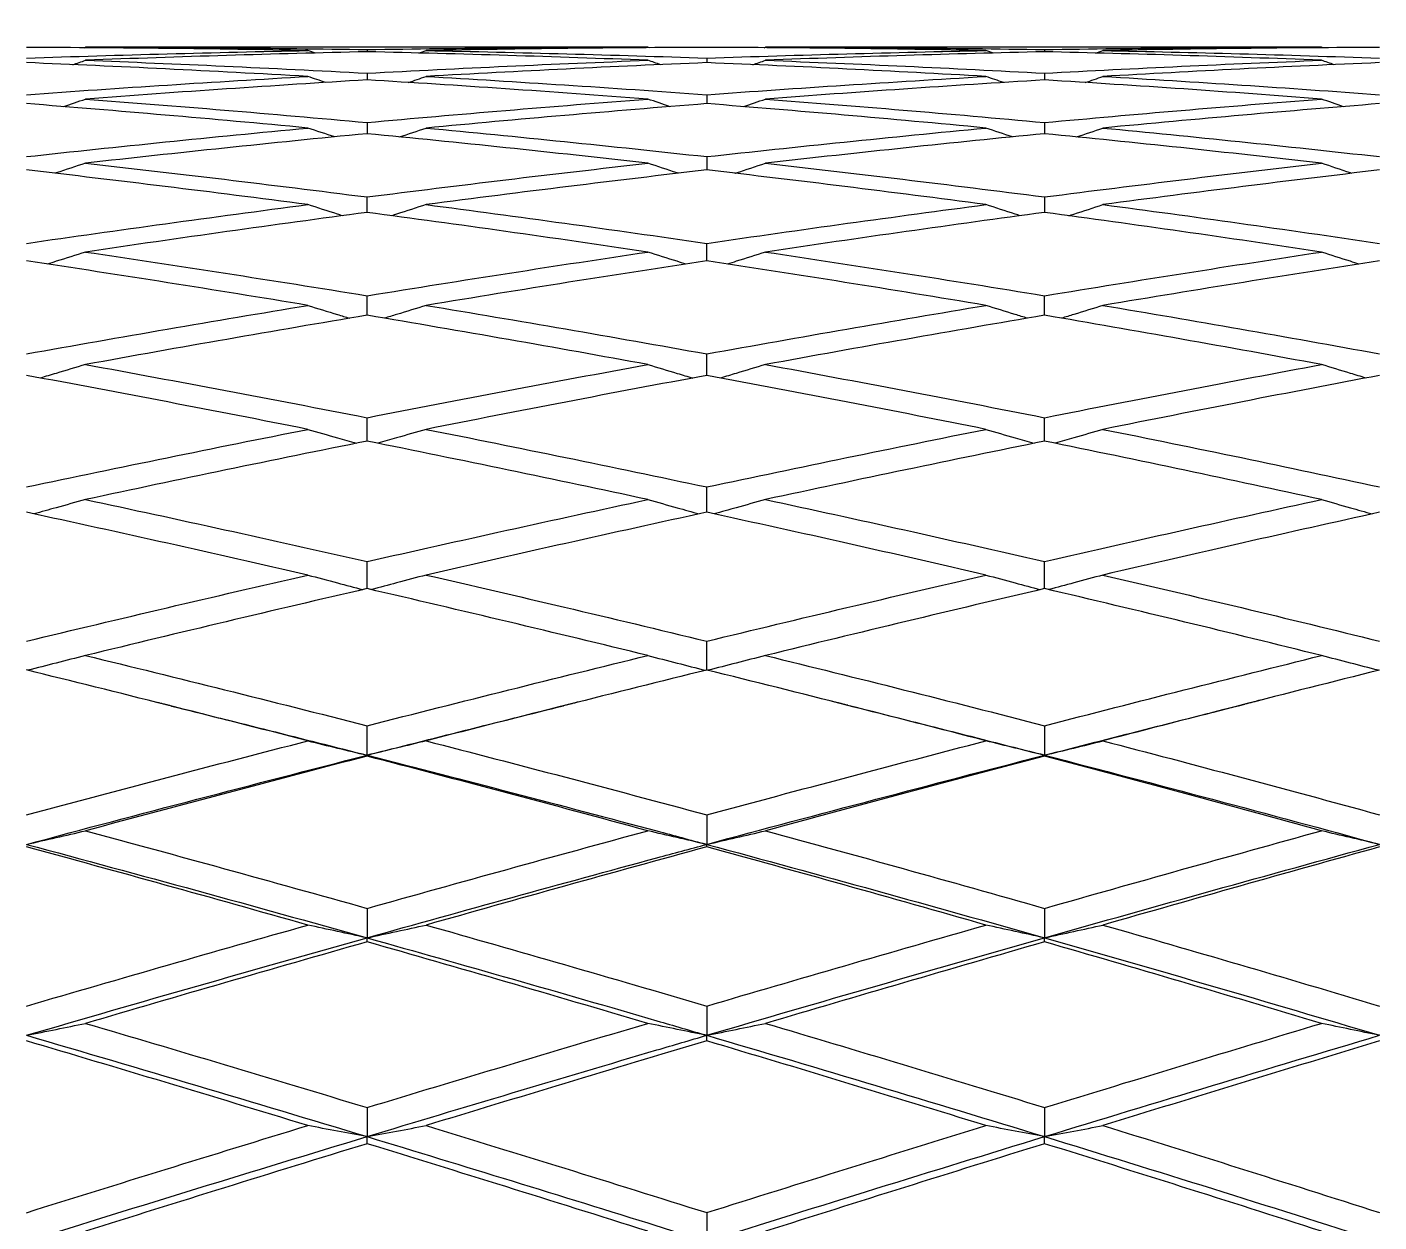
# Model space of a CAD drawing. Extents: x 6453 to 7582, y 0 to 827.
# Drawn here: x 6636.24 to 6646.22, y 671.11 to 679.95 of the extents above; entities that cross this region are included whole.
import ezdxf

# ---------------------------------------------------------------- set-up
doc = ezdxf.new("R2010")
doc.units = 0
doc.header["$LTSCALE"] = 30
doc.header["$MEASUREMENT"] = 0
doc.header["$PDMODE"] = 3
doc.header["$PDSIZE"] = -10
doc.layers.get('0').update_dxf_attribs({"linetype": 'CONTINUOUS'})
doc.layers.get('DEFPOINTS').update_dxf_attribs({"linetype": 'CONTINUOUS'})
doc.layers.add('1', color=7, linetype='CONTINUOUS')
doc.styles.add('Daelim Dimension', font='')
doc.styles.get('Daelim Dimension').set_extended_font_data('나눔고딕')
doc.dimstyles.new('DEFAULT', dxfattribs={"dimscale": 2, "dimtxt": 2, "dimasz": 2, "dimexe": 0, "dimexo": 2, "dimgap": 1, "dimtad": 1, "dimdec": 1, "dimzin": 9, "dimdsep": 46, "dimtxsty": 'Daelim Dimension', "dimcen": 0.5, "dimclrd": 252, "dimclre": 252, "dimclrt": 3, "dimadec": 1, "dimazin": 0, "dimtfac": 1, "dimtdec": 1, "dimtix": 1, "dimtmove": 0, "dimatfit": 3, "dimfxl": 1, "dimtolj": 1, "dimtzin": 1, "dimlwd": 9, "dimlwe": 9, "dimarcsym": 0})

# ---------------------------------------------------------------- blocks, each defined once
blk = doc.blocks.new('*D59')
at = {"color": 5, "lineweight": 9, "ltscale": 0.5, "transparency": 16777216}
for p, q in [((6568.3183, 770.7556), (6545.6837, 770.7556)), ((6547.6837, 555.9009), (6547.6837, 766.7556)), ((6751.1858, 551.9009), (6545.6837, 551.9009))]:
    blk.add_line(p, q, dxfattribs=at)
at = {"color": 5, "ltscale": 0.5, "transparency": 16777216}
for points in [[(6547.017, 766.7556), (6548.3504, 766.7556), (6547.6837, 770.7556)], [(6547.017, 555.9009), (6548.3504, 555.9009), (6547.6837, 551.9009)]]:
    blk.add_solid(points, dxfattribs=at)
at = {"layer": 'DEFPOINTS', "color": 0, "ltscale": 0.5, "transparency": 16777216}
for p in [(6547.6837, 770.7556), (6572.3183, 770.7556), (6755.1858, 551.9009)]:
    blk.add_point(p, dxfattribs=at)
at = {"color": 7, "ltscale": 0.5, "transparency": 16777216, "insert": (6540.2402, 655.0012), "char_height": 10, "attachment_point": 5, "rotation": 90, "style": 'Daelim Dimension'}
blk.add_mtext('\\A1;219', dxfattribs=at)

msp = doc.modelspace()

# ---------------------------------------------------------------- linework, layer by layer
at = {"layer": '1', "color": 7, "linetype": 'Continuous', "lineweight": 18}
for p, q in [((6640.8216, 679.7955), (6636.6678, 679.7955)), ((6645.7984, 679.7955), (6641.6913, 679.7955))]:
    msp.add_line(p, q, dxfattribs=at)
for points, degree in [([(6638.3106, 679.7715), (6637.9652, 679.7781), (6637.2731, 679.7886), (6636.5786, 679.7936), (6636.2308, 679.7948)], 3), ([(6636.6573, 679.7919), (6636.6608, 679.7931), (6636.6643, 679.7943), (6636.6678, 679.7955)], 3), ([(6636.6678, 679.7955), (6637.0157, 679.7955), (6637.7101, 679.7928), (6638.4019, 679.7846), (6638.7471, 679.7791)], 3), ([(6638.7471, 679.7791), (6639.1007, 679.7847), (6639.7999, 679.7929), (6640.4837, 679.7955), (6640.8216, 679.7955)], 3), ([(6638.7471, 679.7791), (6638.7471, 679.7736), (6638.7471, 679.768), (6638.7471, 679.7625)], 3), ([(6641.2566, 679.7948), (6640.9176, 679.7937), (6640.233, 679.7887), (6639.5355, 679.7782), (6639.1835, 679.7715)], 3), ([(6640.8331, 679.7915), (6640.8293, 679.7928), (6640.8254, 679.7942), (6640.8216, 679.7955)], 3), ([(6643.3198, 679.7715), (6642.9681, 679.7783), (6642.2726, 679.7888), (6641.5927, 679.7937), (6641.2566, 679.7948)], 3), ([(6641.6809, 679.7919), (6641.6843, 679.7931), (6641.6878, 679.7943), (6641.6913, 679.7955)], 3), ([(6641.6913, 679.7955), (6642.0273, 679.7955), (6642.7068, 679.7929), (6643.4013, 679.7847), (6643.7523, 679.7791)], 3), ([(6643.7523, 679.7791), (6644.099, 679.7847), (6644.7867, 679.7928), (6645.4631, 679.7955), (6645.7984, 679.7955)], 3), ([(6643.7523, 679.7791), (6643.7523, 679.7736), (6643.7523, 679.768), (6643.7523, 679.7625)], 3), ([(6646.2273, 679.7948), (6645.8925, 679.7936), (6645.2172, 679.7887), (6644.5305, 679.7782), (6644.1843, 679.7715)], 3), ([(6645.8098, 679.7915), (6645.806, 679.7928), (6645.8022, 679.7942), (6645.7984, 679.7955)], 3), ([(6636.2308, 679.7156), (6636.5778, 679.7276), (6637.2715, 679.749), (6637.9643, 679.7649), (6638.3106, 679.7715)], 3), ([(6638.3106, 679.5801), (6637.9554, 679.6003), (6637.2535, 679.6374), (6636.5688, 679.6683), (6636.2308, 679.6823)], 3), ([(6636.5728, 679.6669), (6636.6045, 679.6778), (6636.6362, 679.6887), (6636.6678, 679.6996)], 3), ([(6638.7471, 679.7625), (6638.4023, 679.7548), (6637.7109, 679.7366), (6637.0161, 679.7129), (6636.6678, 679.6996)], 3), ([(6636.6678, 679.6996), (6637.0055, 679.6868), (6637.6898, 679.6582), (6638.3918, 679.6233), (6638.7471, 679.6042)], 3), ([(6638.3663, 679.7522), (6638.3477, 679.7587), (6638.3291, 679.7651), (6638.3106, 679.7715)], 3), ([(6640.8216, 679.6996), (6640.4778, 679.7128), (6639.7882, 679.7364), (6639.0948, 679.7547), (6638.7471, 679.7625)], 3), ([(6638.7471, 679.6042), (6639.0915, 679.6227), (6639.7816, 679.6572), (6640.4745, 679.6864), (6640.8216, 679.6996)], 3), ([(6639.1288, 679.7525), (6639.147, 679.7589), (6639.1653, 679.7652), (6639.1835, 679.7715)], 3), ([(6639.1835, 679.7715), (6639.5309, 679.7649), (6640.2238, 679.7489), (6640.913, 679.7276), (6641.2566, 679.7156)], 3), ([(6641.2566, 679.6823), (6640.9102, 679.6679), (6640.2183, 679.6364), (6639.5281, 679.5997), (6639.1835, 679.5801)], 3), ([(6640.9171, 679.6666), (6640.8852, 679.6776), (6640.8534, 679.6886), (6640.8216, 679.6996)], 3), ([(6641.2566, 679.7156), (6641.6025, 679.7276), (6642.2923, 679.749), (6642.978, 679.7649), (6643.3198, 679.7715)], 3), ([(6641.2566, 679.7156), (6641.2566, 679.7045), (6641.2566, 679.6934), (6641.2566, 679.6823)], 3), ([(6643.3198, 679.5801), (6642.9786, 679.5997), (6642.2936, 679.6364), (6641.6031, 679.6679), (6641.2566, 679.6823)], 3), ([(6641.5967, 679.6669), (6641.6282, 679.6778), (6641.6598, 679.6887), (6641.6913, 679.6996)], 3), ([(6643.7523, 679.7625), (6643.4115, 679.7548), (6642.7271, 679.7366), (6642.0374, 679.7129), (6641.6913, 679.6996)], 3), ([(6641.6913, 679.6996), (6642.0373, 679.6864), (6642.7269, 679.6572), (6643.4113, 679.6228), (6643.7523, 679.6043)], 3), ([(6643.375, 679.7522), (6643.3566, 679.7586), (6643.3382, 679.7651), (6643.3198, 679.7715)], 3), ([(6645.7984, 679.6996), (6645.4504, 679.7132), (6644.7614, 679.737), (6644.0863, 679.7549), (6643.7523, 679.7625)], 3), ([(6643.7523, 679.6043), (6644.0864, 679.6224), (6644.7616, 679.6566), (6645.4505, 679.6861), (6645.7984, 679.6996)], 3), ([(6644.1301, 679.7525), (6644.1482, 679.7589), (6644.1662, 679.7652), (6644.1843, 679.7715)], 3), ([(6644.1843, 679.7715), (6644.5181, 679.7651), (6645.1925, 679.7494), (6645.8802, 679.7279), (6646.2273, 679.7156)], 3), ([(6646.2273, 679.6822), (6645.8801, 679.6676), (6645.1923, 679.6357), (6644.518, 679.5993), (6644.1843, 679.5801)], 3), ([(6645.8927, 679.6666), (6645.8612, 679.6776), (6645.8298, 679.6886), (6645.7984, 679.6996)], 3), ([(6636.2308, 679.4455), (6636.5792, 679.4707), (6637.2742, 679.5183), (6637.9657, 679.5604), (6638.3106, 679.5801)], 3), ([(6638.443, 679.5348), (6638.3988, 679.5498), (6638.3546, 679.5649), (6638.3106, 679.5801)], 3), ([(6638.7471, 679.6042), (6638.7471, 679.5876), (6638.7471, 679.5711), (6638.7471, 679.5545)], 3), ([(6639.0518, 679.535), (6639.0958, 679.55), (6639.1397, 679.565), (6639.1835, 679.5801)], 3), ([(6639.1835, 679.5801), (6639.5197, 679.5609), (6640.2014, 679.5194), (6640.9017, 679.4713), (6641.2566, 679.4455)], 3), ([(6641.2566, 679.4455), (6641.5932, 679.47), (6642.2736, 679.5171), (6642.9686, 679.5598), (6643.3198, 679.5801)], 3), ([(6643.4511, 679.5347), (6643.4073, 679.5498), (6643.3635, 679.5649), (6643.3198, 679.5801)], 3), ([(6643.7523, 679.6043), (6643.7523, 679.5877), (6643.7523, 679.571), (6643.7523, 679.5544)], 3), ([(6644.0537, 679.5349), (6644.0973, 679.5499), (6644.1409, 679.565), (6644.1843, 679.5801)], 3), ([(6644.1843, 679.5801), (6644.5282, 679.5602), (6645.2126, 679.5179), (6645.8902, 679.4705), (6646.2273, 679.4455)], 3), ([(6638.7471, 679.5545), (6638.4023, 679.5337), (6637.7109, 679.4893), (6637.0161, 679.4394), (6636.6678, 679.4131)], 3), ([(6640.8216, 679.4131), (6640.4659, 679.4401), (6639.7644, 679.4906), (6639.0829, 679.5342), (6638.7471, 679.5545)], 3), ([(6643.7523, 679.5544), (6643.4015, 679.533), (6642.7073, 679.488), (6642.0275, 679.4387), (6641.6913, 679.4131)], 3), ([(6645.7984, 679.4131), (6645.4611, 679.4391), (6644.7827, 679.4888), (6644.097, 679.5334), (6643.7523, 679.5544)], 3), ([(6638.3106, 679.1992), (6637.954, 679.2328), (6637.2508, 679.2963), (6636.5675, 679.3527), (6636.2308, 679.3793)], 3), ([(6636.5019, 679.357), (6636.5573, 679.3757), (6636.6126, 679.3944), (6636.6678, 679.4131)], 3), ([(6636.6678, 679.4131), (6637.0053, 679.3875), (6637.6894, 679.3332), (6638.3916, 679.2721), (6638.7471, 679.2397)], 3), ([(6638.7471, 679.2397), (6639.0845, 679.2704), (6639.7675, 679.3302), (6640.4675, 679.3862), (6640.8216, 679.4131)], 3), ([(6641.2566, 679.3793), (6640.9027, 679.3512), (6640.2033, 679.293), (6639.5206, 679.231), (6639.1835, 679.1992)], 3), ([(6640.9875, 679.3568), (6640.932, 679.3755), (6640.8768, 679.3943), (6640.8216, 679.4131)], 3), ([(6641.2566, 679.4455), (6641.2566, 679.4234), (6641.2566, 679.4014), (6641.2566, 679.3793)], 3), ([(6643.3198, 679.1992), (6642.965, 679.233), (6642.2664, 679.2966), (6641.5896, 679.3529), (6641.2566, 679.3793)], 3), ([(6641.5261, 679.357), (6641.5813, 679.3756), (6641.6363, 679.3943), (6641.6913, 679.4131)], 3), ([(6641.6913, 679.4131), (6642.0251, 679.3877), (6642.7026, 679.3335), (6643.3992, 679.2723), (6643.7523, 679.2397)], 3), ([(6643.7523, 679.2397), (6644.0844, 679.2703), (6644.7575, 679.33), (6645.4485, 679.3861), (6645.7984, 679.4131)], 3), ([(6646.2273, 679.3792), (6645.8943, 679.3524), (6645.2209, 679.2956), (6644.5323, 679.2324), (6644.1843, 679.1992)], 3), ([(6645.9621, 679.3567), (6645.9074, 679.3755), (6645.8528, 679.3943), (6645.7984, 679.4131)], 3), ([(6636.2308, 678.9875), (6636.5684, 679.0244), (6637.2527, 679.0967), (6637.955, 679.1657), (6638.3106, 679.1992)], 3), ([(6638.5086, 679.1331), (6638.4424, 679.1551), (6638.3764, 679.1771), (6638.3106, 679.1992)], 3), ([(6638.7471, 679.2397), (6638.7471, 679.2122), (6638.7471, 679.1848), (6638.7471, 679.1573)], 3), ([(6638.986, 679.1332), (6639.052, 679.1552), (6639.1179, 679.1772), (6639.1835, 679.1992)], 3), ([(6639.1835, 679.1992), (6639.5193, 679.1675), (6640.2006, 679.1007), (6640.9014, 679.0265), (6641.2566, 678.9875)], 3), ([(6641.2566, 678.9875), (6641.5904, 679.0242), (6642.2681, 679.0963), (6642.9659, 679.1655), (6643.3198, 679.1992)], 3), ([(6643.5161, 679.133), (6643.4505, 679.155), (6643.385, 679.1771), (6643.3198, 679.1992)], 3), ([(6643.7523, 679.2397), (6643.7523, 679.2123), (6643.7523, 679.1848), (6643.7523, 679.1573)], 3), ([(6643.9886, 679.1331), (6644.054, 679.1551), (6644.1193, 679.1771), (6644.1843, 679.1992)], 3), ([(6644.1843, 679.1992), (6644.5154, 679.1676), (6645.187, 679.1009), (6645.8774, 679.0267), (6646.2273, 678.9876)], 3), ([(6638.7471, 679.1573), (6638.3917, 679.1227), (6637.6898, 679.0515), (6637.0055, 678.977), (6636.6678, 678.939)], 3), ([(6640.8216, 678.939), (6640.4673, 678.979), (6639.7672, 679.0553), (6639.0843, 679.1245), (6638.7471, 679.1573)], 3), ([(6643.7523, 679.1573), (6643.4142, 679.124), (6642.7327, 679.0543), (6642.0402, 678.9785), (6641.6913, 678.939)], 3), ([(6645.7984, 678.939), (6645.4464, 678.9794), (6644.7534, 679.056), (6644.0823, 679.1247), (6643.7523, 679.1573)], 3), ([(6638.3106, 678.6332), (6637.9541, 678.6797), (6637.2511, 678.7688), (6636.5676, 678.8502), (6636.2308, 678.8892)], 3), ([(6636.6678, 678.939), (6637.0047, 678.9011), (6637.6882, 678.8218), (6638.3909, 678.7349), (6638.7471, 678.6895)], 3), ([(6638.7471, 678.6895), (6639.0855, 678.7326), (6639.7697, 678.8175), (6640.4685, 678.8991), (6640.8216, 678.939)], 3), ([(6641.2566, 678.8891), (6640.9215, 678.8502), (6640.241, 678.7687), (6639.5395, 678.6797), (6639.1835, 678.6332)], 3), ([(6643.3198, 678.6332), (6642.9685, 678.6795), (6642.2733, 678.7684), (6641.593, 678.85), (6641.2566, 678.8891)], 3), ([(6641.6913, 678.939), (6642.0247, 678.9013), (6642.7017, 678.8221), (6643.3987, 678.7351), (6643.7523, 678.6896)], 3), ([(6643.7523, 678.6896), (6644.1004, 678.7345), (6644.7895, 678.8208), (6645.4645, 678.9007), (6645.7984, 678.939)], 3), ([(6646.2273, 678.889), (6645.8943, 678.8497), (6645.2208, 678.7678), (6644.5323, 678.6792), (6644.1843, 678.6332)], 3), ([(6636.2308, 678.3466), (6636.5689, 678.3956), (6637.2536, 678.4925), (6637.9554, 678.5868), (6638.3106, 678.6332)], 3), ([(6639.1835, 678.6332), (6639.5207, 678.5891), (6640.2034, 678.4974), (6640.9028, 678.3982), (6641.2566, 678.3466)], 3), ([(6641.2566, 678.3466), (6641.6063, 678.3976), (6642.2999, 678.4963), (6642.9818, 678.5886), (6643.3198, 678.6332)], 3), ([(6644.1843, 678.6332), (6644.5149, 678.5894), (6645.1861, 678.4982), (6645.877, 678.3987), (6646.2273, 678.3468)], 3), ([(6638.7471, 678.5755), (6638.403, 678.5295), (6637.7123, 678.4347), (6637.0168, 678.3342), (6636.6678, 678.2826)], 3), ([(6640.8216, 678.2826), (6640.4673, 678.3352), (6639.7673, 678.4366), (6639.0843, 678.5304), (6638.7471, 678.5755)], 3), ([(6643.7523, 678.5754), (6643.4143, 678.5297), (6642.7329, 678.4353), (6642.0403, 678.3346), (6641.6913, 678.2826)], 3), ([(6645.7984, 678.2826), (6645.4509, 678.3351), (6644.7623, 678.4363), (6644.0867, 678.5302), (6643.7523, 678.5754)], 3), ([(6636.6678, 678.2826), (6637.01, 678.2319), (6637.6987, 678.1275), (6638.3962, 678.0167), (6638.7471, 677.9597)], 3), ([(6638.7471, 677.9597), (6639.1036, 678.0176), (6639.8058, 678.1292), (6640.4866, 678.2327), (6640.8216, 678.2826)], 3), ([(6641.6913, 678.2826), (6642.0275, 678.2325), (6642.7073, 678.1287), (6643.4016, 678.0174), (6643.7523, 677.9598)], 3), ([(6643.7523, 677.9598), (6644.104, 678.0176), (6644.7968, 678.1291), (6645.4681, 678.2327), (6645.7984, 678.2826)], 3), ([(6638.3106, 677.8881), (6637.9667, 677.945), (6637.2762, 678.0568), (6636.5802, 678.1644), (6636.2308, 678.2172)], 3), ([(6641.2566, 678.2172), (6640.9216, 678.1663), (6640.2411, 678.0607), (6639.5396, 677.9471), (6639.1835, 677.8881)], 3), ([(6643.3198, 677.8881), (6642.9684, 677.9468), (6642.2732, 678.0603), (6641.593, 678.1661), (6641.2566, 678.2172)], 3), ([(6646.2273, 678.217), (6645.8975, 678.1661), (6645.2272, 678.0605), (6644.5355, 677.947), (6644.1843, 677.8881)], 3), ([(6636.2308, 677.5299), (6636.578, 677.5921), (6637.2719, 677.714), (6637.9646, 677.8309), (6638.3106, 677.8881)], 3), ([(6639.1835, 677.8881), (6639.5242, 677.8317), (6640.2104, 677.7157), (6640.9063, 677.593), (6641.2566, 677.5299)], 3), ([(6641.2566, 677.5299), (6641.6029, 677.5923), (6642.2932, 677.7144), (6642.9784, 677.8311), (6643.3198, 677.8881)], 3), ([(6644.1843, 677.8881), (6644.5185, 677.8321), (6645.1932, 677.7166), (6645.8805, 677.5935), (6646.2273, 677.5301)], 3), ([(6638.7471, 677.8153), (6638.403, 677.7573), (6637.7123, 677.6387), (6637.0168, 677.5145), (6636.6678, 677.451)], 3), ([(6640.8216, 677.451), (6640.4808, 677.5133), (6639.7943, 677.6364), (6639.0978, 677.7562), (6638.7471, 677.8153)], 3), ([(6643.7523, 677.8152), (6643.4125, 677.7573), (6642.7292, 677.6388), (6642.0384, 677.5145), (6641.6913, 677.451)], 3), ([(6645.7984, 677.451), (6645.4508, 677.5155), (6644.7621, 677.6407), (6644.0867, 677.7582), (6643.7523, 677.8152)], 3), ([(6636.6678, 677.451), (6637.0107, 677.3885), (6637.7002, 677.2607), (6638.397, 677.1268), (6638.7471, 677.0583)], 3), ([(6638.7471, 677.0583), (6639.0878, 677.125), (6639.7743, 677.2572), (6640.4708, 677.3868), (6640.8216, 677.451)], 3), ([(6641.6913, 677.451), (6642.0322, 677.3885), (6642.7166, 677.2607), (6643.4062, 677.1269), (6643.7523, 677.0584)], 3), ([(6643.7523, 677.0584), (6644.1008, 677.1274), (6644.7904, 677.2617), (6645.4649, 677.389), (6645.7984, 677.451)], 3), ([(6638.3106, 676.9722), (6637.9664, 677.0405), (6637.2756, 677.1753), (6636.5799, 677.3063), (6636.2308, 677.3708)], 3), ([(6641.2566, 677.3708), (6640.9077, 677.3059), (6640.2132, 677.1746), (6639.5256, 677.0402), (6639.1835, 676.9722)], 3), ([(6643.3198, 676.9722), (6642.9829, 677.0398), (6642.3023, 677.1738), (6641.6075, 677.3055), (6641.2566, 677.3708)], 3), ([(6646.2273, 677.3706), (6645.8938, 677.3076), (6645.2197, 677.1782), (6644.5317, 677.0421), (6644.1843, 676.9722)], 3), ([(6636.2308, 676.5462), (6636.5765, 676.6193), (6637.2689, 676.7633), (6637.9631, 676.9033), (6638.3106, 676.9722)], 3), ([(6638.7471, 676.885), (6638.3987, 676.8149), (6637.7038, 676.6728), (6637.0125, 676.5271), (6636.6678, 676.4533)], 3), ([(6640.8216, 676.4533), (6640.4807, 676.5266), (6639.7941, 676.6719), (6639.0977, 676.8144), (6638.7471, 676.885)], 3), ([(6639.1835, 676.9722), (6639.5252, 676.9044), (6640.2124, 676.7656), (6640.9072, 676.6205), (6641.2566, 676.5463)], 3), ([(6641.2566, 676.5463), (6641.6024, 676.6197), (6642.292, 676.7642), (6642.9778, 676.9037), (6643.3198, 676.9722)], 3), ([(6643.7523, 676.8849), (6643.4115, 676.8155), (6642.7272, 676.6743), (6642.0375, 676.5278), (6641.6913, 676.4533)], 3), ([(6645.7984, 676.4533), (6645.466, 676.5259), (6644.7926, 676.6705), (6644.1019, 676.8137), (6643.7523, 676.8849)], 3), ([(6644.1843, 676.9722), (6644.526, 676.9036), (6645.2081, 676.764), (6645.888, 676.6197), (6646.2273, 676.5465)], 3), ([(6636.6678, 676.4533), (6637.0061, 676.3809), (6637.6909, 676.2323), (6638.3923, 676.0756), (6638.7471, 675.9951)], 3), ([(6638.7471, 675.9951), (6639.0894, 676.0727), (6639.7774, 676.2268), (6640.4724, 676.3782), (6640.8216, 676.4533)], 3), ([(6641.6913, 676.4533), (6642.0328, 676.3798), (6642.7179, 676.2299), (6643.4068, 676.0744), (6643.7523, 675.9952)], 3), ([(6643.7523, 675.9952), (6644.1008, 676.0752), (6644.7903, 676.2314), (6645.4649, 676.3805), (6645.7984, 676.4533)], 3), ([(6638.3106, 675.8956), (6637.9662, 675.9745), (6637.2752, 676.1308), (6636.5797, 676.2837), (6636.2308, 676.3592)], 3), ([(6641.2566, 676.3592), (6640.9087, 676.2834), (6640.2152, 676.1303), (6639.5266, 675.9743), (6639.1835, 675.8956)], 3), ([(6643.3198, 675.8956), (6642.9831, 675.9735), (6642.3026, 676.1289), (6641.6077, 676.2827), (6641.2566, 676.3592)], 3), ([(6646.2273, 676.359), (6645.8955, 676.2855), (6645.2232, 676.1349), (6644.5335, 675.9766), (6644.1843, 675.8956)], 3), ([(6636.2308, 675.4064), (6636.577, 675.4899), (6637.2699, 675.6549), (6637.9636, 675.816), (6638.3106, 675.8956)], 3), ([(6639.1835, 675.8956), (6639.5203, 675.8183), (6640.2027, 675.6596), (6640.9024, 675.4923), (6641.2566, 675.4065)], 3), ([(6641.2566, 675.4065), (6641.6035, 675.4906), (6642.2943, 675.6562), (6642.979, 675.8166), (6643.3198, 675.8956)], 3), ([(6644.1843, 675.8956), (6644.5257, 675.8163), (6645.2077, 675.6555), (6645.8878, 675.4904), (6646.2273, 675.4067)], 3), ([(6638.7471, 675.7949), (6638.3995, 675.7143), (6637.7053, 675.5512), (6637.0133, 675.3847), (6636.6678, 675.3005)], 3), ([(6640.8216, 675.3005), (6640.4805, 675.384), (6639.7936, 675.5499), (6639.0975, 675.7136), (6638.7471, 675.7949)], 3), ([(6643.7523, 675.7948), (6643.4123, 675.7151), (6642.7289, 675.553), (6642.0383, 675.3856), (6641.6913, 675.3005)], 3), ([(6645.7984, 675.3005), (6645.4664, 675.3831), (6644.7935, 675.548), (6644.1023, 675.7126), (6643.7523, 675.7948)], 3), ([(6641.2566, 675.1891), (6641.2566, 675.2253), (6641.2566, 675.2978), (6641.2566, 675.3703), (6641.2566, 675.4065)], 3), ([(6636.6678, 675.3005), (6637.0061, 675.2182), (6637.6909, 675.0494), (6638.3923, 674.8725), (6638.7471, 674.7819)], 3), ([(6638.7471, 674.7819), (6639.1004, 674.8721), (6639.7994, 675.0486), (6640.4834, 675.2178), (6640.8216, 675.3005)], 3), ([(6641.6913, 675.3005), (6642.0259, 675.2185), (6642.704, 675.0502), (6643.3999, 674.873), (6643.7523, 674.782)], 3), ([(6643.7523, 674.782), (6644.0998, 674.8718), (6644.7885, 675.0479), (6645.4639, 675.2174), (6645.7984, 675.3005)], 3), ([(6638.3106, 674.6699), (6637.9563, 674.7611), (6637.2553, 674.9396), (6636.5697, 675.1102), (6636.2308, 675.1936)], 3), ([(6641.2566, 675.1935), (6640.9172, 675.1096), (6640.2323, 674.9384), (6639.5351, 674.7605), (6639.1835, 674.6699)], 3), ([(6643.3198, 674.6699), (6642.9828, 674.7576), (6642.3019, 674.9326), (6641.6073, 675.1068), (6641.2566, 675.1935)], 3), ([(6646.2273, 675.1933), (6645.8797, 675.1059), (6645.1916, 674.9312), (6644.5177, 674.7569), (6644.1843, 674.6699)], 3), ([(6637.303, 674.9269), (6637.1971, 674.9532)], 1), ([(6637.3022, 674.9272), (6637.784, 674.8079), (6638.2658, 674.6868), (6638.7471, 674.5638)], 3), ([(6638.7471, 674.5638), (6639.2318, 674.6876), (6639.716, 674.8096), (6640.1996, 674.9296)], 3), ([(6640.3066, 674.9563), (6640.1987, 674.9294)], 1), ([(6642.2982, 674.9328), (6642.1886, 674.9603)], 1), ([(6642.2974, 674.933), (6642.7833, 674.8119), (6643.2684, 674.6888), (6643.7523, 674.5638)], 3), ([(6643.7523, 674.5638), (6644.2469, 674.6916), (6644.7404, 674.8174), (6645.2324, 674.9411)], 3), ([(6645.3491, 674.9707), (6645.2313, 674.9408)], 1), ([(6638.7471, 674.5638), (6638.7471, 674.6001), (6638.7471, 674.6728), (6638.7471, 674.7455), (6638.7471, 674.7819)], 3), ([(6643.7523, 674.782), (6643.7523, 674.7456), (6643.7523, 674.6729), (6643.7523, 674.6002), (6643.7523, 674.5638)], 3), ([(6636.2308, 674.123), (6636.5777, 674.2161), (6637.2713, 674.4003), (6637.9643, 674.5807), (6638.3106, 674.6699)], 3), ([(6638.3106, 674.6699), (6638.3829, 674.6521), (6638.5279, 674.6167), (6638.6739, 674.5814), (6638.7471, 674.5638)], 3), ([(6639.1835, 674.6699), (6639.1112, 674.6521), (6638.9662, 674.6167), (6638.8203, 674.5814), (6638.7471, 674.5638)], 3), ([(6639.1835, 674.6699), (6639.5199, 674.5831), (6640.2019, 674.4054), (6640.902, 674.2187), (6641.2566, 674.1231)], 3), ([(6641.2566, 674.1231), (6641.6028, 674.2165), (6642.2929, 674.401), (6642.9783, 674.581), (6643.3198, 674.6699)], 3), ([(6643.7523, 674.5638), (6643.6797, 674.5814), (6643.5351, 674.6167), (6643.3914, 674.6521), (6643.3198, 674.6699)], 3), ([(6643.7523, 674.5638), (6643.8247, 674.5814), (6643.9692, 674.6166), (6644.1128, 674.6521), (6644.1843, 674.6699)], 3), ([(6644.1843, 674.6699), (6644.5161, 674.5833), (6645.1885, 674.4058), (6645.8782, 674.2191), (6646.2273, 674.1233)], 3), ([(6636.2308, 673.9049), (6637.0699, 674.1299), (6637.9091, 674.3497), (6638.7471, 674.5638)], 3), ([(6638.7471, 674.5569), (6638.4022, 674.4672), (6637.7107, 674.2856), (6637.016, 674.0995), (6636.6678, 674.0053)], 3), ([(6638.7471, 674.5638), (6638.7471, 674.5627), (6638.7471, 674.5604), (6638.7471, 674.5581), (6638.7471, 674.5569)], 3), ([(6640.8216, 674.0053), (6640.4662, 674.1019), (6639.7651, 674.2903), (6639.0832, 674.4695), (6638.7471, 674.5569)], 3), ([(6641.2566, 673.9049), (6642.0912, 674.13), (6642.9234, 674.3497), (6643.7523, 674.5638)], 3), ([(6643.7523, 674.5567), (6643.4015, 674.4645), (6642.7072, 674.2803), (6642.0275, 674.0968), (6641.6913, 674.0053)], 3), ([(6643.7523, 674.5638), (6644.5811, 674.3497), (6645.4065, 674.1299), (6646.2273, 673.9049)], 3), ([(6643.7523, 674.5567), (6643.7523, 674.5579), (6643.7523, 674.5603), (6643.7523, 674.5627), (6643.7523, 674.5638)], 3), ([(6645.7984, 674.0053), (6645.466, 674.0971), (6644.7926, 674.2808), (6644.1019, 674.4648), (6643.7523, 674.5567)], 3), ([(6641.2566, 674.1231), (6641.2566, 674.0867), (6641.2566, 674.014), (6641.2566, 673.9413), (6641.2566, 673.9049)], 3), ([(6636.2308, 673.9049), (6636.3041, 673.9215), (6636.4502, 673.9549), (6636.5954, 673.9885), (6636.6678, 674.0053)], 3), ([(6636.6678, 674.0053), (6637.006, 673.9138), (6637.6907, 673.7268), (6638.3922, 673.5316), (6638.7471, 673.4318)], 3), ([(6638.7471, 673.4318), (6639.0913, 673.5286), (6639.7812, 673.7209), (6640.4743, 673.9109), (6640.8216, 674.0053)], 3), ([(6641.2566, 673.9049), (6641.1836, 673.9216), (6641.0382, 673.955), (6640.8937, 673.9885), (6640.8216, 674.0053)], 3), ([(6641.2566, 673.9049), (6641.3295, 673.9216), (6641.4749, 673.9549), (6641.6193, 673.9885), (6641.6913, 674.0053)], 3), ([(6641.6913, 674.0053), (6642.0253, 673.9144), (6642.703, 673.728), (6643.3994, 673.5322), (6643.7523, 673.432)], 3), ([(6643.7523, 673.432), (6644.0866, 673.527), (6644.7619, 673.7177), (6645.4507, 673.9093), (6645.7984, 674.0053)], 3), ([(6646.2273, 673.9049), (6646.1554, 673.9216), (6646.012, 673.955), (6645.8694, 673.9885), (6645.7984, 674.0053)], 3), ([(6636.2308, 673.9049), (6637.0699, 673.6799), (6637.9091, 673.4495), (6638.7471, 673.2142)], 3), ([(6638.3106, 673.3086), (6637.9539, 673.4096), (6637.2506, 673.6068), (6636.5674, 673.7948), (6636.2308, 673.8866)], 3), ([(6641.2566, 673.8866), (6640.9025, 673.7895), (6640.2029, 673.596), (6639.5204, 673.4041), (6639.1835, 673.3086)], 3), ([(6641.2566, 673.9049), (6642.0912, 673.6799), (6642.9234, 673.4495), (6643.7523, 673.2142)], 3), ([(6641.2566, 673.8866), (6641.2566, 673.8897), (6641.2566, 673.8958), (6641.2566, 673.9019), (6641.2566, 673.9049)], 3), ([(6643.3198, 673.3086), (6642.9652, 673.41), (6642.2668, 673.6076), (6641.5898, 673.7952), (6641.2566, 673.8866)], 3), ([(6643.7523, 673.2142), (6644.5811, 673.4495), (6645.4065, 673.6799), (6646.2273, 673.9049)], 3), ([(6646.2273, 673.8863), (6645.8803, 673.7896), (6645.1927, 673.5965), (6644.5183, 673.4044), (6644.1843, 673.3086)], 3), ([(6638.7471, 673.4318), (6638.7471, 673.3955), (6638.7471, 673.323), (6638.7471, 673.2505), (6638.7471, 673.2142)], 3), ([(6643.7523, 673.432), (6643.7523, 673.3957), (6643.7523, 673.3231), (6643.7523, 673.2505), (6643.7523, 673.2142)], 3), ([(6636.2308, 672.71), (6636.5795, 672.812), (6637.2748, 673.0138), (6637.966, 673.2111), (6638.3106, 673.3086)], 3), ([(6638.7471, 673.2142), (6638.6739, 673.2299), (6638.5279, 673.2613), (6638.3829, 673.2928), (6638.3106, 673.3086)], 3), ([(6638.7471, 673.2142), (6638.8203, 673.2299), (6638.9662, 673.2612), (6639.1112, 673.2928), (6639.1835, 673.3086)], 3), ([(6639.1835, 673.3086), (6639.5195, 673.2134), (6640.201, 673.0185), (6640.9016, 672.8145), (6641.2566, 672.7101)], 3), ([(6641.2566, 672.7101), (6641.5931, 672.8091), (6642.2735, 673.0079), (6642.9686, 673.2082), (6643.3198, 673.3086)], 3), ([(6643.7523, 673.2142), (6643.6797, 673.2299), (6643.5351, 673.2613), (6643.3914, 673.2928), (6643.3198, 673.3086)], 3), ([(6643.7523, 673.2142), (6643.8247, 673.2298), (6643.9692, 673.2612), (6644.1128, 673.2928), (6644.1843, 673.3086)], 3), ([(6644.1843, 673.3086), (6644.5155, 673.2136), (6645.1873, 673.0191), (6645.8776, 672.8149), (6646.2273, 672.7103)], 3), ([(6636.2308, 672.4936), (6637.0699, 672.7385), (6637.9091, 672.9789), (6638.7471, 673.2142)], 3), ([(6638.7471, 673.1845), (6638.7471, 673.1895), (6638.7471, 673.1994), (6638.7471, 673.2093), (6638.7471, 673.2142)], 3), ([(6641.2566, 672.4936), (6642.0912, 672.7386), (6642.9234, 672.9789), (6643.7523, 673.2142)], 3), ([(6643.7523, 673.2142), (6644.5811, 672.9789), (6645.4065, 672.7385), (6646.2273, 672.4936)], 3), ([(6643.7523, 673.1844), (6643.7523, 673.1894), (6643.7523, 673.1994), (6643.7523, 673.2093), (6643.7523, 673.2142)], 3), ([(6638.7471, 673.1845), (6638.3921, 673.0832), (6637.6905, 672.8814), (6637.0058, 672.6813), (6636.6678, 672.5818)], 3), ([(6640.8216, 672.5818), (6640.4673, 672.6866), (6639.7672, 672.8918), (6639.0843, 673.0883), (6638.7471, 673.1845)], 3), ([(6643.7523, 673.1844), (6643.4015, 673.0832), (6642.7072, 672.8815), (6642.0275, 672.6814), (6641.6913, 672.5818)], 3), ([(6645.7984, 672.5818), (6645.4466, 672.6875), (6644.7537, 672.8935), (6644.0824, 673.0891), (6643.7523, 673.1844)], 3), ([(6641.2566, 672.7101), (6641.2566, 672.674), (6641.2566, 672.6018), (6641.2566, 672.5297), (6641.2566, 672.4936)], 3), ([(6636.2308, 672.4936), (6636.3041, 672.5082), (6636.4502, 672.5375), (6636.5954, 672.567), (6636.6678, 672.5818)], 3), ([(6636.2308, 672.4936), (6637.0699, 672.2486), (6637.9091, 671.9989), (6638.7471, 671.745)], 3), ([(6636.6678, 672.5818), (6637.0046, 672.4826), (6637.6879, 672.2798), (6638.3908, 672.068), (6638.7471, 671.9597)], 3), ([(6638.7471, 671.9597), (6639.0845, 672.0622), (6639.7676, 672.2685), (6640.4675, 672.477), (6640.8216, 672.5818)], 3), ([(6641.2566, 672.4936), (6641.1836, 672.5082), (6641.0382, 672.5375), (6640.8937, 672.567), (6640.8216, 672.5818)], 3), ([(6641.2566, 672.4936), (6641.3295, 672.5082), (6641.4749, 672.5375), (6641.6193, 672.567), (6641.6913, 672.5818)], 3), ([(6641.2566, 672.4936), (6642.0912, 672.2486), (6642.9234, 671.9989), (6643.7523, 671.745)], 3), ([(6641.2566, 672.4526), (6641.2566, 672.4595), (6641.2566, 672.4732), (6641.2566, 672.4868), (6641.2566, 672.4936)], 3), ([(6641.6913, 672.5818), (6642.0248, 672.4829), (6642.7019, 672.2805), (6643.3988, 672.0684), (6643.7523, 671.9599)], 3), ([(6643.7523, 671.9599), (6644.1004, 672.0669), (6644.7895, 672.2774), (6645.4645, 672.4814), (6645.7984, 672.5818)], 3), ([(6643.7523, 671.745), (6644.5811, 671.9989), (6645.4065, 672.2486), (6646.2273, 672.4936)], 3), ([(6646.2273, 672.4936), (6646.1554, 672.5082), (6646.012, 672.5375), (6645.8694, 672.567), (6645.7984, 672.5818)], 3), ([(6638.3106, 671.8267), (6637.9541, 671.9356), (6637.2509, 672.1488), (6636.5675, 672.3528), (6636.2308, 672.4526)], 3), ([(6641.2566, 672.4526), (6640.9027, 672.3471), (6640.2034, 672.1373), (6639.5207, 671.9298), (6639.1835, 671.8267)], 3), ([(6643.3198, 671.8267), (6642.9685, 671.9351), (6642.2733, 672.1478), (6641.593, 672.3523), (6641.2566, 672.4526)], 3), ([(6646.2273, 672.4523), (6645.8847, 672.3485), (6645.2017, 672.1404), (6644.5227, 671.9314), (6644.1843, 671.8267)], 3), ([(6638.7471, 671.9597), (6638.7471, 671.9239), (6638.7471, 671.8523), (6638.7471, 671.7808), (6638.7471, 671.745)], 3), ([(6643.7523, 671.9599), (6643.7523, 671.9241), (6643.7523, 671.8524), (6643.7523, 671.7808), (6643.7523, 671.745)], 3), ([(6636.2308, 671.1829), (6636.5682, 671.2887), (6637.2522, 671.5018), (6637.9547, 671.718), (6638.3106, 671.8267)], 3), ([(6638.7471, 671.745), (6638.6739, 671.7585), (6638.5279, 671.7857), (6638.3829, 671.813), (6638.3106, 671.8267)], 3), ([(6638.7471, 671.745), (6638.8203, 671.7585), (6638.9662, 671.7857), (6639.1112, 671.813), (6639.1835, 671.8267)], 3), ([(6639.1835, 671.8267), (6639.5207, 671.7236), (6640.2034, 671.5133), (6640.9027, 671.2945), (6641.2566, 671.183)], 3), ([(6641.2566, 671.183), (6641.6062, 671.2932), (6642.2997, 671.5107), (6642.9817, 671.7223), (6643.3198, 671.8267)], 3), ([(6643.7523, 671.745), (6643.6797, 671.7585), (6643.5351, 671.7857), (6643.3914, 671.813), (6643.3198, 671.8267)], 3), ([(6643.7523, 671.745), (6643.8247, 671.7585), (6643.9692, 671.7857), (6644.1128, 671.813), (6644.1843, 671.8267)], 3), ([(6644.1843, 671.8267), (6644.515, 671.7244), (6645.1862, 671.5149), (6645.877, 671.2955), (6646.2273, 671.1833)], 3), ([(6636.2308, 670.9705), (6637.0699, 671.2327), (6637.9091, 671.491), (6638.7471, 671.745)], 3), ([(6638.7471, 671.6929), (6638.3914, 671.5835), (6637.689, 671.3661), (6637.0051, 671.1518), (6636.6678, 671.0455)], 3), ([(6638.7471, 671.6929), (6638.7471, 671.7016), (6638.7471, 671.719), (6638.7471, 671.7363), (6638.7471, 671.745)], 3), ([(6640.8216, 671.0455), (6640.4673, 671.1577), (6639.7673, 671.3777), (6639.0843, 671.5892), (6638.7471, 671.6929)], 3), ([(6641.2566, 670.9705), (6642.0912, 671.2328), (6642.9234, 671.491), (6643.7523, 671.745)], 3), ([(6643.7523, 671.6927), (6643.4059, 671.585), (6642.716, 671.3695), (6642.0319, 671.1536), (6641.6913, 671.0455)], 3), ([(6643.7523, 671.745), (6644.5811, 671.491), (6645.4065, 671.2327), (6646.2273, 670.9705)], 3), ([(6643.7523, 671.6927), (6643.7523, 671.7015), (6643.7523, 671.7189), (6643.7523, 671.7363), (6643.7523, 671.745)], 3), ([(6645.7984, 671.0455), (6645.4509, 671.1573), (6644.7623, 671.3769), (6644.0868, 671.5887), (6643.7523, 671.6927)], 3), ([(6641.2566, 671.183), (6641.2566, 671.1475), (6641.2566, 671.0767), (6641.2566, 671.0059), (6641.2566, 670.9705)], 3)]:
    msp.add_open_spline(points, degree=degree, dxfattribs=at)
for points, knots in [([(6641.2566, 678.9875), (6641.2566, 678.9556), (6641.2566, 678.9229), (6641.2566, 678.8901), (6641.2566, 678.8891)], [0, 0, 0, 0, 0.971373, 1, 1, 1, 1]), ([(6636.6678, 678.939), (6636.5954, 678.9151), (6636.5195, 678.8902), (6636.4434, 678.8653), (6636.4401, 678.8643)], [0, 0, 0, 0, 0.956765, 1, 1, 1, 1]), ([(6641.0484, 678.8642), (6641.0451, 678.8653), (6640.9692, 678.8902), (6640.8937, 678.9151), (6640.8216, 678.939)], [0, 0, 0, 0, 0.043976, 1, 1, 1, 1]), ([(6641.4646, 678.8642), (6641.4679, 678.8653), (6641.5437, 678.8902), (6641.6193, 678.9151), (6641.6913, 678.939)], [0, 0, 0, 0, 0.044062, 1, 1, 1, 1]), ([(6646.0224, 678.8641), (6646.019, 678.8652), (6645.9441, 678.8901), (6645.8694, 678.9151), (6645.7984, 678.939)], [0, 0, 0, 0, 0.045204, 1, 1, 1, 1]), ([(6638.7471, 678.5755), (6638.7471, 678.5808), (6638.7471, 678.6188), (6638.7471, 678.6568), (6638.7471, 678.6895)], [0, 0, 0, 0, 0.138884, 1, 1, 1, 1]), ([(6643.7523, 678.6896), (6643.7523, 678.6568), (6643.7523, 678.6188), (6643.7523, 678.5807), (6643.7523, 678.5754)], [0, 0, 0, 0, 0.860261, 1, 1, 1, 1]), ([(6638.5665, 678.5507), (6638.5537, 678.5548), (6638.4681, 678.5822), (6638.3829, 678.6097), (6638.3106, 678.6332)], [0, 0, 0, 0, 0.149319, 1, 1, 1, 1]), ([(6639.1835, 678.6332), (6639.1112, 678.6097), (6639.026, 678.5822), (6638.9406, 678.5548), (6638.9278, 678.5507)], [0, 0, 0, 0, 0.851221, 1, 1, 1, 1]), ([(6643.5735, 678.5506), (6643.5608, 678.5547), (6643.4759, 678.5822), (6643.3914, 678.6097), (6643.3198, 678.6332)], [0, 0, 0, 0, 0.149977, 1, 1, 1, 1]), ([(6643.9308, 678.5506), (6643.9435, 678.5547), (6644.0283, 678.5821), (6644.1128, 678.6097), (6644.1843, 678.6332)], [0, 0, 0, 0, 0.150226, 1, 1, 1, 1]), ([(6636.6678, 678.2826), (6636.5954, 678.2596), (6636.5012, 678.2299), (6636.4065, 678.2002), (6636.3847, 678.1934)], [0, 0, 0, 0, 0.770175, 1, 1, 1, 1]), ([(6641.1036, 678.1934), (6641.0818, 678.2002), (6640.9876, 678.2299), (6640.8937, 678.2596), (6640.8216, 678.2826)], [0, 0, 0, 0, 0.230399, 1, 1, 1, 1]), ([(6641.2566, 678.2171), (6641.2566, 678.2268), (6641.2566, 678.27), (6641.2566, 678.3131), (6641.2566, 678.3466)], [0, 0, 0, 0, 0.223508, 1, 1, 1, 1]), ([(6641.6913, 678.2826), (6641.6193, 678.2596), (6641.5255, 678.2298), (6641.4313, 678.2002), (6641.4096, 678.1934)], [0, 0, 0, 0, 0.769804, 1, 1, 1, 1]), ([(6646.0768, 678.1933), (6646.0553, 678.2001), (6645.9622, 678.2298), (6645.8694, 678.2596), (6645.7984, 678.2826)], [0, 0, 0, 0, 0.231325, 1, 1, 1, 1]), ([(6638.3106, 677.8881), (6638.3829, 677.8657), (6638.4856, 677.8341), (6638.5889, 677.8026), (6638.6193, 677.7933)], [0, 0, 0, 0, 0.705778, 1, 1, 1, 1]), ([(6638.7471, 677.8153), (6638.7471, 677.8292), (6638.7471, 677.8774), (6638.7471, 677.9255), (6638.7471, 677.9597)], [0, 0, 0, 0, 0.289536, 1, 1, 1, 1]), ([(6639.1835, 677.8881), (6639.1112, 677.8657), (6639.0085, 677.8341), (6638.9053, 677.8025), (6638.8749, 677.7933)], [0, 0, 0, 0, 0.705762, 1, 1, 1, 1]), ([(6643.6259, 677.7932), (6643.5957, 677.8025), (6643.4933, 677.8341), (6643.3914, 677.8657), (6643.3198, 677.8881)], [0, 0, 0, 0, 0.294936, 1, 1, 1, 1]), ([(6643.7523, 677.8151), (6643.7523, 677.8291), (6643.7523, 677.8774), (6643.7523, 677.9256), (6643.7523, 677.9598)], [0, 0, 0, 0, 0.290357, 1, 1, 1, 1]), ([(6644.1843, 677.8881), (6644.1128, 677.8657), (6644.011, 677.834), (6643.9087, 677.8025), (6643.8785, 677.7932)], [0, 0, 0, 0, 0.705109, 1, 1, 1, 1]), ([(6641.2566, 677.3707), (6641.2566, 677.389), (6641.2566, 677.442), (6641.2566, 677.4951), (6641.2566, 677.5299)], [0, 0, 0, 0, 0.344018, 1, 1, 1, 1]), ([(6636.6678, 677.451), (6636.5954, 677.4292), (6636.4843, 677.396), (6636.3726, 677.3628), (6636.3338, 677.3514)], [0, 0, 0, 0, 0.653248, 1, 1, 1, 1]), ([(6640.8216, 677.451), (6640.8937, 677.4292), (6641.0043, 677.396), (6641.1155, 677.3629), (6641.1542, 677.3514)], [0, 0, 0, 0, 0.653048, 1, 1, 1, 1]), ([(6641.6913, 677.451), (6641.6193, 677.4292), (6641.5087, 677.3959), (6641.3975, 677.3628), (6641.3589, 677.3514)], [0, 0, 0, 0, 0.652941, 1, 1, 1, 1]), ([(6646.1269, 677.3512), (6646.0886, 677.3627), (6645.9788, 677.3959), (6645.8694, 677.4292), (6645.7984, 677.451)], [0, 0, 0, 0, 0.348124, 1, 1, 1, 1]), ([(6638.7471, 676.885), (6638.7471, 676.9075), (6638.7471, 676.9652), (6638.7471, 677.023), (6638.7471, 677.0583)], [0, 0, 0, 0, 0.388693, 1, 1, 1, 1]), ([(6643.7523, 676.8848), (6643.7523, 676.9074), (6643.7523, 676.9652), (6643.7523, 677.0231), (6643.7523, 677.0584)], [0, 0, 0, 0, 0.389384, 1, 1, 1, 1]), ([(6638.3106, 676.9722), (6638.3829, 676.9512), (6638.5019, 676.9167), (6638.6216, 676.8823), (6638.6684, 676.8689)], [0, 0, 0, 0, 0.609222, 1, 1, 1, 1]), ([(6639.1835, 676.9722), (6639.1112, 676.9512), (6638.9922, 676.9167), (6638.8726, 676.8823), (6638.8258, 676.8689)], [0, 0, 0, 0, 0.60921, 1, 1, 1, 1]), ([(6643.3198, 676.9722), (6643.3914, 676.9512), (6643.5095, 676.9166), (6643.6281, 676.8822), (6643.6747, 676.8688)], [0, 0, 0, 0, 0.608608, 1, 1, 1, 1]), ([(6644.1843, 676.9722), (6644.1128, 676.9512), (6643.9948, 676.9166), (6643.8763, 676.8822), (6643.8298, 676.8688)], [0, 0, 0, 0, 0.608678, 1, 1, 1, 1]), ([(6641.2566, 676.3591), (6641.2566, 676.3858), (6641.2566, 676.4482), (6641.2566, 676.5105), (6641.2566, 676.5463)], [0, 0, 0, 0, 0.427405, 1, 1, 1, 1]), ([(6636.6678, 676.4533), (6636.5954, 676.433), (6636.4684, 676.3975), (6636.3407, 676.3622), (6636.2859, 676.3471)], [0, 0, 0, 0, 0.571725, 1, 1, 1, 1]), ([(6640.8216, 676.4533), (6640.8937, 676.433), (6641.0201, 676.3975), (6641.1473, 676.3622), (6641.2019, 676.3471)], [0, 0, 0, 0, 0.571429, 1, 1, 1, 1]), ([(6641.6913, 676.4533), (6641.6193, 676.433), (6641.4929, 676.3975), (6641.3658, 676.3622), (6641.3113, 676.3471)], [0, 0, 0, 0, 0.57149, 1, 1, 1, 1]), ([(6645.7984, 676.4533), (6645.8694, 676.433), (6645.9943, 676.3975), (6646.1198, 676.3621), (6646.1738, 676.3469)], [0, 0, 0, 0, 0.570929, 1, 1, 1, 1]), ([(6638.7471, 675.7949), (6638.7471, 675.8256), (6638.7471, 675.8924), (6638.7471, 675.9591), (6638.7471, 675.9951)], [0, 0, 0, 0, 0.460244, 1, 1, 1, 1]), ([(6643.7523, 675.7948), (6643.7523, 675.8255), (6643.7523, 675.8924), (6643.7523, 675.9592), (6643.7523, 675.9952)], [0, 0, 0, 0, 0.460635, 1, 1, 1, 1]), ([(6638.3106, 675.8956), (6638.3829, 675.876), (6638.5174, 675.8399), (6638.6528, 675.8039), (6638.7153, 675.7874)], [0, 0, 0, 0, 0.539056, 1, 1, 1, 1]), ([(6639.1835, 675.8956), (6639.1112, 675.876), (6638.9767, 675.8399), (6638.8415, 675.8039), (6638.779, 675.7874)], [0, 0, 0, 0, 0.539111, 1, 1, 1, 1]), ([(6643.3198, 675.8956), (6643.3914, 675.876), (6643.5248, 675.8399), (6643.6589, 675.8039), (6643.721, 675.7873)], [0, 0, 0, 0, 0.538748, 1, 1, 1, 1]), ([(6644.1843, 675.8956), (6644.1128, 675.876), (6643.9795, 675.8399), (6643.8455, 675.8039), (6643.7835, 675.7873)], [0, 0, 0, 0, 0.538702, 1, 1, 1, 1]), ([(6636.6678, 675.3005), (6636.5954, 675.2819), (6636.4532, 675.2454), (6636.3101, 675.2091), (6636.2398, 675.1913)], [0, 0, 0, 0, 0.510456, 1, 1, 1, 1]), ([(6640.8216, 675.3005), (6640.8937, 675.2819), (6641.0353, 675.2454), (6641.1778, 675.2091), (6641.2477, 675.1913)], [0, 0, 0, 0, 0.51031, 1, 1, 1, 1]), ([(6641.6913, 675.3005), (6641.6193, 675.2819), (6641.4778, 675.2454), (6641.3354, 675.209), (6641.2654, 675.1913)], [0, 0, 0, 0, 0.510286, 1, 1, 1, 1]), ([(6646.219, 675.1912), (6646.1499, 675.209), (6646.0092, 675.2453), (6645.8694, 675.2819), (6645.7984, 675.3005)], [0, 0, 0, 0, 0.49021, 1, 1, 1, 1]), ([(6638.7471, 674.5638), (6639.4621, 674.3811), (6640.2991, 674.1622), (6641.134, 673.938), (6641.2566, 673.9049)], [0, 0, 0, 0, 0.853118, 1, 1, 1, 1]), ([(6638.7471, 673.2142), (6639.4621, 673.415), (6640.2991, 673.6461), (6641.134, 673.8719), (6641.2566, 673.9049)], [0, 0, 0, 0, 0.853118, 1, 1, 1, 1]), ([(6638.7471, 673.2142), (6639.4621, 673.0134), (6640.2991, 672.7739), (6641.134, 672.5296), (6641.2566, 672.4936)], [0, 0, 0, 0, 0.853118, 1, 1, 1, 1]), ([(6638.7471, 671.745), (6639.4621, 671.9616), (6640.2991, 672.2119), (6641.134, 672.4576), (6641.2566, 672.4936)], [0, 0, 0, 0, 0.853118, 1, 1, 1, 1]), ([(6638.7471, 671.745), (6639.4621, 671.5283), (6640.2991, 671.2707), (6641.134, 671.009), (6641.2566, 670.9705)], [0, 0, 0, 0, 0.853118, 1, 1, 1, 1])]:
    msp.add_open_spline(points, degree=3, knots=knots, dxfattribs=at)

# ---------------------------------------------------------------- dimensions: what is measured, and where the dimension line sits
at = {"color": 5, "ltscale": 0.5}
dim = msp.add_linear_dim(base=(6547.6837, 770.7556), p1=(6755.1858, 551.9009), p2=(6572.3183, 770.7556), angle=90, dimstyle='DEFAULT', override={"dimtxt": 5, "dimexe": 1, "dimdec": 0, "dimclrd": 5, "dimclre": 5, "dimclrt": 7}, dxfattribs=at)
dim.commit()
dim.dimension.update_dxf_attribs({"geometry": '*D59', "text_midpoint": (6547.6837, 655.0012), "dimtype": 160})

doc.saveas('drawing.dxf')
